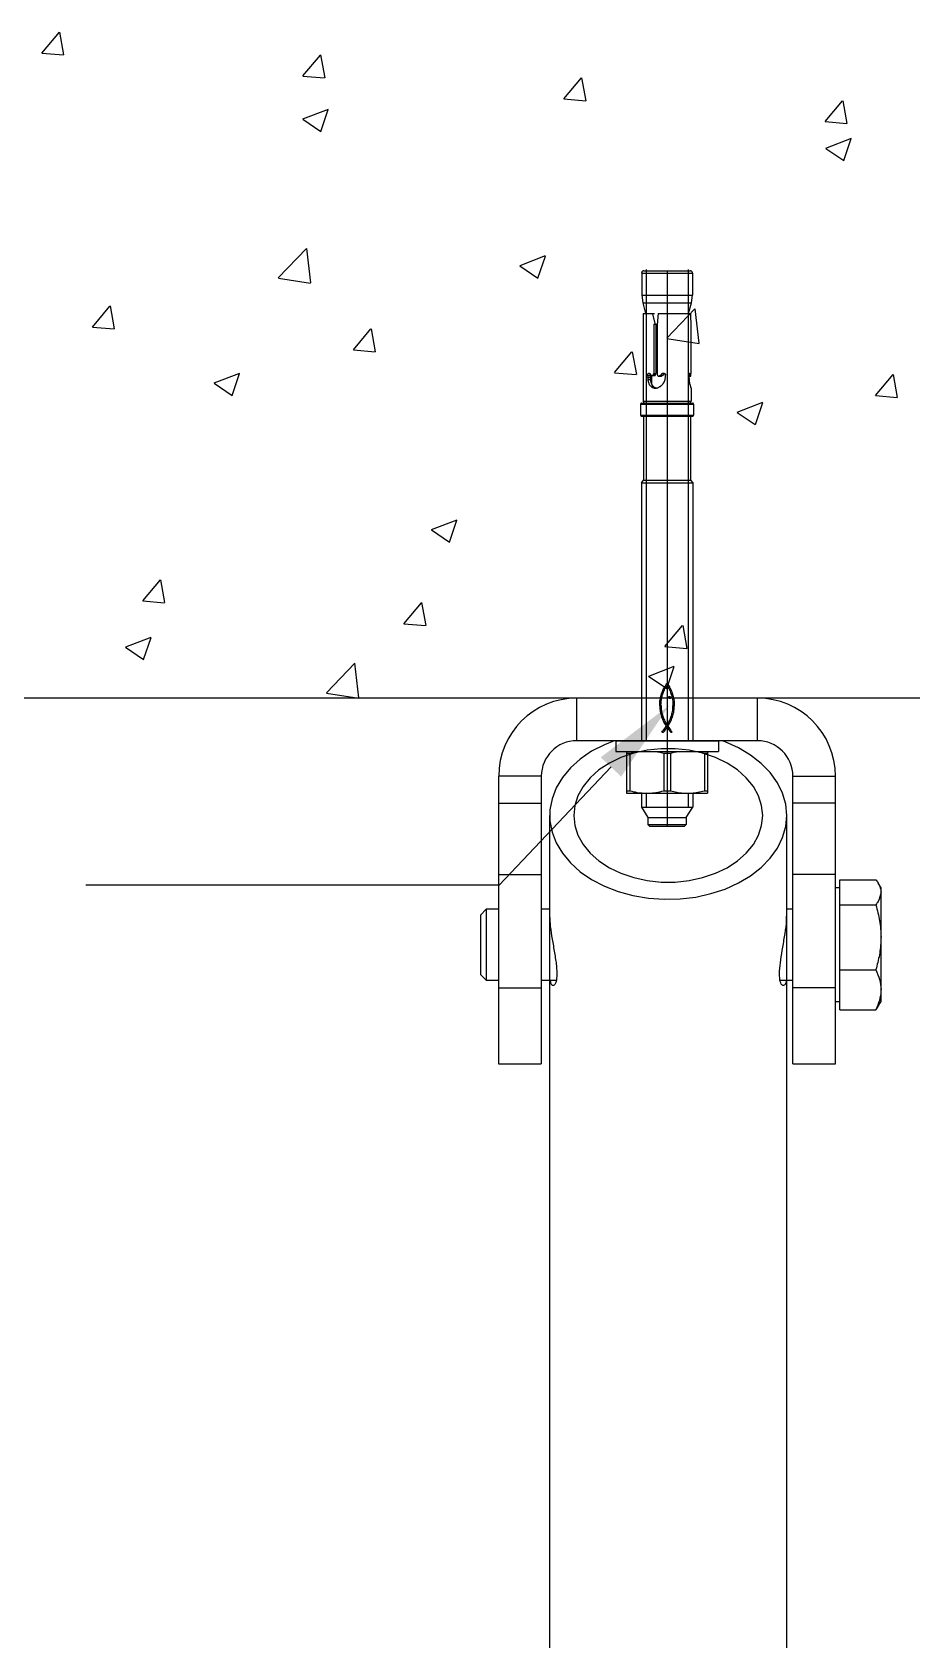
# Model space of a CAD drawing. Header units: millimetres. Extents: x 0 to 42050, y 0 to 29700.
# Drawn here: x 26327 to 26941, y 20460 to 21582 of the extents above; entities that cross this region are included whole.
import ezdxf

# ---------------------------------------------------------------- set-up
doc = ezdxf.new("R2010")
doc.units = ezdxf.units.MM
doc.header["$LTSCALE"] = 50
doc.linetypes.add('CENTER', pattern=[50.8, 31.75, -6.35, 6.35, -6.35])
for name, color, linetype in [('3', 3, 'Continuous'), ('KVC', 7, 'Continuous'), ('P', 3, 'Continuous')]:
    doc.layers.add(name, color=color, linetype=linetype)

msp = doc.modelspace()

# ---------------------------------------------------------------- linework, layer by layer
at = {"color": 7}
for p, q in [((26333.6, 21567), (26345.9, 21581.6)), ((26349.1, 21565.7), (26346.2, 21581.6)), ((26333.6, 21567), (26348.8, 21565.7)), ((26515.8, 21551.1), (26528.1, 21565.6)), ((26531.3, 21549.8), (26528.4, 21565.7)), ((26515.8, 21551), (26531, 21549.7)), ((26698, 21535.1), (26710.2, 21549.7)), ((26713.5, 21533.8), (26710.6, 21549.8)), ((26515.8, 21521.1), (26533.6, 21527.9)), ((26528.3, 21512.3), (26533.5, 21527.7)), ((26698, 21535.1), (26713.2, 21533.8)), ((26880.2, 21519.2), (26892.4, 21533.8)), ((26895.7, 21517.9), (26892.8, 21533.8)), ((26515.7, 21520.9), (26528.3, 21512.4)), ((26880.2, 21519.2), (26895.4, 21517.8)), ((26880.8, 21500.8), (26898.6, 21507.6)), ((26893.4, 21492), (26898.5, 21507.4)), ((26880.7, 21500.5), (26893.3, 21492)), ((26498.6, 21410.2), (26518.4, 21430.8)), ((26521.3, 21406.7), (26518.5, 21430.8)), ((26667.4, 21418.8), (26685.2, 21425.7)), ((26679.9, 21410.1), (26685.1, 21425.4)), ((26667.3, 21418.6), (26679.9, 21410.1)), ((26498.7, 21410), (26521.2, 21406.5)), ((26368.9, 21375.9), (26381.1, 21390.5)), ((26384.4, 21374.7), (26381.5, 21390.6)), ((26769.7, 21368.1), (26789.4, 21388.7)), ((26792.4, 21364.6), (26789.5, 21388.7)), ((26368.9, 21375.9), (26384.1, 21374.6)), ((26551.1, 21360), (26563.3, 21374.6)), ((26566.6, 21358.7), (26563.6, 21374.6)), ((26551.1, 21360), (26566.2, 21358.7)), ((26733.2, 21344.1), (26745.5, 21358.6)), ((26748.8, 21342.8), (26745.8, 21358.7)), ((26769.7, 21368), (26792.3, 21364.5)), ((26453.9, 21336.7), (26466.5, 21328.2)), ((26454, 21336.9), (26471.8, 21343.7)), ((26466.5, 21328.2), (26471.7, 21343.5)), ((26733.2, 21344), (26748.4, 21342.7)), ((26915.4, 21328.1), (26927.7, 21342.7)), ((26930.9, 21326.8), (26928, 21342.8)), ((26819, 21316.6), (26836.8, 21323.4)), ((26831.6, 21307.8), (26836.7, 21323.2)), ((26915.4, 21328.1), (26930.6, 21326.8)), ((26818.9, 21316.3), (26831.5, 21307.8)), ((26605.5, 21234.4), (26618.1, 21225.9)), ((26605.6, 21234.7), (26623.4, 21241.5)), ((26618.1, 21225.9), (26623.3, 21241.2)), ((26404.1, 21184.9), (26416.4, 21199.5)), ((26419.6, 21183.6), (26416.7, 21199.5)), ((26404.1, 21184.9), (26419.3, 21183.5)), ((26586.3, 21168.9), (26598.5, 21183.5)), ((26601.8, 21167.7), (26598.9, 21183.6)), ((26586.3, 21168.9), (26601.5, 21167.6)), ((26768.5, 21153), (26780.7, 21167.6)), ((26784, 21151.7), (26781.1, 21167.6)), ((26392.2, 21152.7), (26410, 21159.6)), ((26404.7, 21144), (26409.9, 21159.3)), ((26392.1, 21152.5), (26404.7, 21144)), ((26768.5, 21153), (26783.7, 21151.7)), ((26532.3, 21120.7), (26552, 21141.3)), ((26554.9, 21117.2), (26552.1, 21141.3)), ((26757.2, 21132.4), (26775, 21139.2)), ((26769.8, 21123.6), (26774.9, 21139)), ((26757.1, 21132.2), (26769.7, 21123.6)), ((26532.3, 21120.5), (26554.9, 21117))]:
    msp.add_line(p, q, dxfattribs=at)
at = {"color": 3, "linetype": 'CENTER'}
for p, q in [((26752.3, 21413.6), (26752.3, 21398.1)), ((26752.3, 21413.6), (26787.7, 21413.6)), ((26753.7, 21415.1), (26786.2, 21415.1)), ((26755.3, 21416.1), (26755.3, 21087.3)), ((26770, 21415.1), (26770, 21027.6)), ((26784.7, 21416.1), (26784.7, 21087.3)), ((26787.7, 21413.6), (26787.7, 21398.1)), ((26752.3, 21398.1), (26753, 21392.7)), ((26752.3, 21398.1), (26787.7, 21398.1)), ((26753, 21392.7), (26755, 21385.3)), ((26753, 21392.7), (26787, 21392.7)), ((26785, 21385.3), (26787, 21392.7)), ((26787, 21392.7), (26787.7, 21398.1)), ((26753.3, 21385.3), (26753.3, 21324.2)), ((26753.3, 21385.3), (26759.7, 21385.3)), ((26759.7, 21385.3), (26761.3, 21385.3)), ((26763.7, 21385.3), (26786.5, 21385.3)), ((26760.7, 21378), (26760.7, 21343.5)), ((26760.7, 21378), (26763.1, 21378)), ((26762.2, 21378), (26762.2, 21343.5)), ((26762.2, 21370.4), (26763.1, 21370.4)), ((26763.1, 21378), (26763.1, 21342.9)), ((26786.6, 21378), (26786.6, 21343.5)), ((26786.6, 21378), (26786.7, 21378)), ((26786.7, 21378), (26786.7, 21378)), ((26756.4, 21342.4), (26756.5, 21342.5)), ((26756.4, 21342.4), (26756.4, 21342.4)), ((26756.4, 21342.3), (26756.4, 21342.4)), ((26756.4, 21342.2), (26756.4, 21342.3)), ((26756.4, 21342.2), (26756.4, 21342.1)), ((26756.4, 21342.1), (26756.4, 21342)), ((26756.4, 21342), (26756.4, 21341.8)), ((26756.4, 21342), (26758.2, 21342)), ((26756.4, 21341.8), (26756.5, 21341.6)), ((26756.5, 21342.9), (26756.6, 21343)), ((26756.5, 21342.8), (26756.5, 21342.9)), ((26756.5, 21342.7), (26756.5, 21342.8)), ((26756.5, 21342.6), (26756.5, 21342.7)), ((26756.5, 21342.5), (26756.5, 21342.6)), ((26756.5, 21341.6), (26756.5, 21341.3)), ((26756.5, 21341.3), (26756.5, 21341.1)), ((26756.5, 21341.1), (26756.5, 21340.9)), ((26756.5, 21340.9), (26756.5, 21340.7)), ((26756.5, 21340.4), (26756.5, 21340.7)), ((26756.5, 21340.7), (26758.3, 21340.7)), ((26756.5, 21340.4), (26756.5, 21340.2)), ((26756.5, 21340.2), (26756.5, 21340)), ((26756.5, 21340), (26756.5, 21339.7)), ((26756.5, 21339.7), (26756.5, 21339.5)), ((26756.5, 21339.5), (26756.6, 21339.3)), ((26756.6, 21343.1), (26756.7, 21343.2)), ((26756.6, 21343), (26756.6, 21343.1)), ((26756.6, 21343), (26756.6, 21343)), ((26756.6, 21339.3), (26756.6, 21338.8)), ((26756.6, 21339.3), (26758.3, 21339.3)), ((26756.6, 21338.8), (26756.7, 21338.2)), ((26756.7, 21343.3), (26756.8, 21343.3)), ((26756.7, 21343.2), (26756.7, 21343.3)), ((26756.7, 21343.2), (26756.7, 21343.2)), ((26756.7, 21338.2), (26756.8, 21337.8)), ((26756.8, 21343.4), (26756.9, 21343.4)), ((26756.8, 21343.3), (26756.8, 21343.4)), ((26756.8, 21337.8), (26757, 21337.3)), ((26756.9, 21343.5), (26757, 21343.5)), ((26756.9, 21343.4), (26756.9, 21343.5)), ((26757, 21343.6), (26757.1, 21343.6)), ((26757, 21343.5), (26757, 21343.6)), ((26757, 21337.3), (26757.2, 21336.8)), ((26757.1, 21343.6), (26757.2, 21343.6)), ((26757.2, 21343.6), (26757.3, 21343.6)), ((26757.2, 21343.6), (26757.2, 21343.6)), ((26757.2, 21336.8), (26757.3, 21336.4)), ((26757.3, 21343.6), (26757.4, 21343.7)), ((26757.3, 21343.6), (26757.3, 21343.6)), ((26757.3, 21336.4), (26757.6, 21335.9)), ((26757.4, 21343.7), (26757.5, 21343.6)), ((26757.4, 21343.7), (26757.4, 21343.7)), ((26757.5, 21343.6), (26757.6, 21343.6)), ((26757.5, 21343.6), (26757.5, 21343.6)), ((26757.5, 21343.6), (26757.5, 21343.6)), ((26757.6, 21343.6), (26757.7, 21343.6)), ((26757.6, 21343.6), (26757.6, 21343.6)), ((26757.6, 21335.9), (26757.8, 21335.6)), ((26757.7, 21343.6), (26757.8, 21343.5)), ((26757.7, 21343.6), (26757.7, 21343.6)), ((26757.8, 21343.5), (26757.9, 21343.5)), ((26757.8, 21343.5), (26757.8, 21343.5)), ((26757.8, 21335.6), (26758, 21335.2)), ((26757.9, 21343.5), (26757.9, 21343.4)), ((26757.9, 21343.4), (26758.1, 21343.3)), ((26758, 21335.2), (26758.3, 21334.9)), ((26758.1, 21343.3), (26758.2, 21343.1)), ((26758.2, 21343.1), (26758.3, 21342.9)), ((26758.2, 21342.7), (26758.3, 21342.8)), ((26758.2, 21342.6), (26758.2, 21342.7)), ((26758.2, 21342.5), (26758.2, 21342.6)), ((26758.2, 21342.4), (26758.2, 21342.5)), ((26758.2, 21342.5), (26758.3, 21342.3)), ((26758.2, 21342.3), (26758.2, 21342.4)), ((26758.2, 21342.2), (26758.2, 21342.3)), ((26758.2, 21342.2), (26758.2, 21342.1)), ((26758.2, 21342.1), (26758.2, 21342)), ((26758.2, 21342), (26758.2, 21341.8)), ((26758.2, 21341.8), (26758.2, 21341.6)), ((26758.2, 21341.6), (26758.2, 21341.3)), ((26758.2, 21341.3), (26758.2, 21341.1)), ((26758.2, 21341.1), (26758.2, 21340.9)), ((26758.2, 21340.9), (26758.3, 21340.7)), ((26758.3, 21342.9), (26758.3, 21343)), ((26758.3, 21342.8), (26758.3, 21342.9)), ((26758.3, 21342.9), (26758.5, 21342.8)), ((26758.3, 21342.3), (26758.4, 21342.2)), ((26758.3, 21340.4), (26758.3, 21340.7)), ((26758.3, 21340.4), (26758.3, 21340.2)), ((26758.3, 21340.2), (26758.3, 21340)), ((26758.3, 21340), (26758.3, 21339.7)), ((26758.3, 21339.7), (26758.3, 21339.5)), ((26758.3, 21339.5), (26758.3, 21339.3)), ((26758.3, 21339.3), (26758.4, 21338.8)), ((26758.3, 21334.9), (26758.6, 21334.6)), ((26758.4, 21342.2), (26758.6, 21342.1)), ((26758.4, 21338.8), (26758.5, 21338.2)), ((26758.5, 21342.8), (26758.6, 21342.6)), ((26758.5, 21338.2), (26758.6, 21337.7)), ((26758.6, 21342.6), (26758.8, 21342.5)), ((26758.6, 21342.1), (26758.7, 21342)), ((26758.6, 21337.7), (26758.7, 21337.3)), ((26758.6, 21334.6), (26758.9, 21334.4)), ((26758.6, 21334.6), (26760.2, 21334.6)), ((26758.7, 21342), (26758.9, 21341.9)), ((26758.7, 21337.3), (26758.9, 21336.8)), ((26758.8, 21342.5), (26758.8, 21342.4)), ((26758.8, 21342.4), (26758.9, 21342.3)), ((26758.9, 21342.3), (26758.9, 21342.3)), ((26758.9, 21342.3), (26759, 21342.2)), ((26758.9, 21341.9), (26759, 21341.8)), ((26758.9, 21336.8), (26759, 21336.4)), ((26759, 21342.2), (26759, 21336.4)), ((26759, 21342.2), (26759.1, 21342.2)), ((26759, 21336.4), (26759.2, 21335.9)), ((26759.1, 21342.2), (26759.2, 21342.1)), ((26759.2, 21342.1), (26759.2, 21342.1)), ((26759.2, 21342.1), (26759.3, 21342.1)), ((26759.2, 21335.9), (26759.5, 21335.6)), ((26759.3, 21342.1), (26759.4, 21342.1)), ((26759.4, 21342.1), (26759.5, 21342.1)), ((26759.5, 21342.1), (26759.6, 21342.1)), ((26759.5, 21342.1), (26759.5, 21342.1)), ((26759.5, 21342.1), (26759.5, 21342.1)), ((26759.5, 21342.1), (26759.5, 21342.1)), ((26759.5, 21342.1), (26759.5, 21342.1)), ((26759.5, 21342.1), (26759.5, 21342.1)), ((26759.5, 21342.1), (26759.5, 21342.1)), ((26759.5, 21342.1), (26761.1, 21342.1)), ((26759.5, 21335.6), (26759.7, 21335.2)), ((26759.6, 21342.1), (26759.7, 21342.1)), ((26759.7, 21342.1), (26759.7, 21342.1)), ((26759.7, 21342.1), (26759.8, 21342.1)), ((26759.7, 21335.2), (26760, 21334.9)), ((26759.8, 21342.1), (26759.9, 21342.1)), ((26759.9, 21342.1), (26759.9, 21342.2)), ((26759.9, 21342.2), (26760, 21342.2)), ((26760, 21342.2), (26760.1, 21342.2)), ((26760, 21334.9), (26760.2, 21334.6)), ((26760.1, 21342.2), (26760.1, 21342.3)), ((26760.1, 21342.3), (26760.2, 21342.3)), ((26760.2, 21342.4), (26760.3, 21342.5)), ((26760.2, 21342.3), (26760.2, 21342.4)), ((26760.2, 21334.6), (26760.5, 21334.4)), ((26760.3, 21342.5), (26760.4, 21342.6)), ((26760.3, 21342.5), (26760.3, 21342.5)), ((26760.4, 21342.6), (26760.4, 21342.7)), ((26760.4, 21342.7), (26760.5, 21342.7)), ((26760.5, 21342.8), (26760.5, 21342.9)), ((26760.5, 21342.9), (26760.6, 21342.9)), ((26760.5, 21342.7), (26760.5, 21342.8)), ((26760.5, 21342.8), (26762.1, 21342.8)), ((26760.6, 21343.3), (26760.7, 21343.4)), ((26760.6, 21343.2), (26760.6, 21343.3)), ((26760.6, 21343.1), (26760.6, 21343.2)), ((26760.6, 21343), (26760.6, 21343.1)), ((26760.6, 21343.1), (26760.6, 21343.1)), ((26760.6, 21342.9), (26760.6, 21343)), ((26760.7, 21343.4), (26760.7, 21343.5)), ((26760.7, 21343.5), (26762.2, 21343.5)), ((26760.7, 21343.4), (26760.7, 21343.4)), ((26761.1, 21342.1), (26761.2, 21342.1)), ((26761.2, 21342.1), (26761.2, 21342.1)), ((26761.2, 21342.1), (26761.3, 21342.1)), ((26761.3, 21342.1), (26761.4, 21342.1)), ((26761.4, 21342.1), (26761.5, 21342.2)), ((26761.4, 21342.1), (26761.4, 21342.1)), ((26761.5, 21342.2), (26761.6, 21342.2)), ((26761.6, 21342.2), (26761.7, 21342.3)), ((26761.6, 21342.2), (26761.6, 21342.2)), ((26761.7, 21342.3), (26761.8, 21342.3)), ((26761.8, 21342.4), (26761.9, 21342.5)), ((26761.8, 21342.3), (26761.8, 21342.4)), ((26761.9, 21342.5), (26762, 21342.6)), ((26761.9, 21342.5), (26761.9, 21342.5)), ((26762, 21342.7), (26762.1, 21342.8)), ((26762, 21342.6), (26762, 21342.7)), ((26762, 21342.7), (26762, 21342.7)), ((26762.1, 21342.9), (26762.2, 21343)), ((26762.1, 21342.8), (26762.1, 21342.9)), ((26762.1, 21342.9), (26762.1, 21342.9)), ((26762.2, 21343.4), (26762.2, 21343.5)), ((26762.2, 21343.3), (26762.2, 21343.4)), ((26762.2, 21343.4), (26762.2, 21343.4)), ((26762.2, 21343.2), (26762.2, 21343.3)), ((26762.2, 21343.1), (26762.2, 21343.2)), ((26762.2, 21343), (26762.2, 21343.1)), ((26762.2, 21343.1), (26762.2, 21343.1)), ((26763.1, 21342.8), (26763.1, 21342.9)), ((26763.1, 21342.7), (26763.1, 21342.8)), ((26763.1, 21342.7), (26763.1, 21342.7)), ((26763.1, 21342.7), (26763.1, 21342.6)), ((26763.1, 21342.6), (26763.1, 21342.5)), ((26763.1, 21342.5), (26763.2, 21342.5)), ((26763.2, 21342.5), (26763.2, 21342.4)), ((26763.2, 21342.4), (26763.2, 21342.3)), ((26763.2, 21342.3), (26763.2, 21342.3)), ((26763.2, 21342.3), (26763.2, 21342.2)), ((26763.2, 21342.2), (26763.3, 21342.2)), ((26763.3, 21342.2), (26763.3, 21342.1)), ((26763.3, 21342.1), (26763.3, 21342.1)), ((26763.3, 21342.1), (26763.4, 21342)), ((26763.4, 21342), (26763.4, 21342)), ((26763.4, 21342), (26763.5, 21341.9)), ((26763.5, 21341.9), (26763.5, 21341.9)), ((26763.5, 21341.9), (26763.6, 21341.8)), ((26763.6, 21341.8), (26763.6, 21341.8)), ((26763.6, 21341.8), (26763.7, 21341.8)), ((26763.7, 21341.8), (26763.7, 21341.7)), ((26763.7, 21341.7), (26763.8, 21341.7)), ((26763.8, 21341.7), (26763.8, 21341.7)), ((26763.8, 21341.7), (26763.9, 21341.7)), ((26763.9, 21341.7), (26764, 21341.7)), ((26764, 21341.7), (26764, 21341.7)), ((26764, 21341.7), (26764.1, 21341.7)), ((26764.1, 21341.7), (26764.2, 21341.7)), ((26764.1, 21341.7), (26764.1, 21341.7)), ((26764.1, 21341.7), (26765.7, 21341.7)), ((26764.2, 21341.7), (26764.3, 21341.7)), ((26764.3, 21341.7), (26764.3, 21341.7)), ((26764.3, 21341.7), (26764.4, 21341.7)), ((26764.4, 21341.7), (26764.5, 21341.7)), ((26764.5, 21341.7), (26764.7, 21341.9)), ((26764.5, 21341.7), (26764.5, 21341.7)), ((26764.5, 21341.7), (26766.1, 21341.7)), ((26764.7, 21341.9), (26765, 21342)), ((26765, 21342), (26765.2, 21342.1)), ((26765, 21334.3), (26765.3, 21334.5)), ((26765.2, 21342.1), (26765.4, 21342.3)), ((26765.3, 21334.5), (26765.7, 21334.8)), ((26765.4, 21342.3), (26765.6, 21342.4)), ((26765.6, 21342.4), (26765.8, 21342.6)), ((26765.7, 21341.7), (26765.8, 21341.7)), ((26765.7, 21334.8), (26766, 21335)), ((26765.8, 21342.6), (26766, 21342.8)), ((26765.8, 21341.7), (26765.9, 21341.7)), ((26765.9, 21341.7), (26765.9, 21341.7)), ((26765.9, 21341.7), (26766, 21341.7)), ((26766, 21342.8), (26766.1, 21343)), ((26766, 21341.7), (26766.1, 21341.7)), ((26766, 21335), (26766.3, 21335.3)), ((26766.1, 21343), (26766.3, 21343.1)), ((26766.1, 21341.7), (26766.4, 21341.9)), ((26766.1, 21341.7), (26766.1, 21341.7)), ((26766.3, 21343.1), (26766.4, 21343.4)), ((26766.3, 21335.3), (26766.6, 21335.6)), ((26766.4, 21343.4), (26766.5, 21343.4)), ((26766.4, 21343.4), (26768.1, 21343.4)), ((26766.4, 21341.9), (26766.6, 21342)), ((26766.5, 21343.4), (26766.6, 21343.5)), ((26766.6, 21343.5), (26766.7, 21343.6)), ((26766.6, 21342), (26766.8, 21342.1)), ((26766.6, 21335.6), (26766.9, 21335.9)), ((26766.7, 21343.6), (26766.9, 21343.6)), ((26766.8, 21342.1), (26767, 21342.3)), ((26766.9, 21343.6), (26767, 21343.6)), ((26766.9, 21335.9), (26767.1, 21336.2)), ((26767, 21343.6), (26767.1, 21343.7)), ((26767, 21342.3), (26767.2, 21342.4)), ((26767.1, 21343.7), (26767.2, 21343.7)), ((26767.1, 21336.2), (26767.4, 21336.6)), ((26767.2, 21343.7), (26767.3, 21343.7)), ((26767.2, 21342.4), (26767.4, 21342.6)), ((26767.3, 21343.7), (26767.4, 21343.7)), ((26767.4, 21343.7), (26767.6, 21343.7)), ((26767.4, 21342.6), (26767.6, 21342.8)), ((26767.4, 21336.6), (26767.6, 21336.9)), ((26767.6, 21343.7), (26767.7, 21343.7)), ((26767.6, 21342.8), (26767.8, 21343)), ((26767.6, 21336.9), (26767.9, 21337.3)), ((26767.7, 21343.7), (26767.8, 21343.7)), ((26767.8, 21343.7), (26767.9, 21343.6)), ((26767.8, 21343), (26767.9, 21343.1)), ((26767.9, 21343.6), (26768, 21343.6)), ((26767.9, 21343.1), (26768.1, 21343.4)), ((26767.9, 21337.3), (26768, 21337.6)), ((26768, 21343.6), (26768.1, 21343.6)), ((26768, 21337.6), (26768.1, 21337.9)), ((26768.1, 21343.6), (26768.2, 21343.5)), ((26768.1, 21343.4), (26768.2, 21343.4)), ((26768.1, 21343.4), (26768.1, 21343.4)), ((26768.1, 21337.9), (26768.3, 21338.2)), ((26768.2, 21343.5), (26768.3, 21343.5)), ((26768.2, 21343.4), (26768.2, 21343.5)), ((26768.2, 21343.5), (26768.3, 21343.5)), ((26768.2, 21343.4), (26768.2, 21343.4)), ((26768.2, 21343.4), (26768.2, 21343.4)), ((26768.3, 21343.5), (26768.4, 21343.4)), ((26768.3, 21338.2), (26768.4, 21338.5)), ((26768.4, 21343.4), (26768.5, 21343.3)), ((26768.4, 21338.5), (26768.5, 21338.8)), ((26768.5, 21343.3), (26768.6, 21343.2)), ((26768.5, 21338.8), (26768.6, 21339.1)), ((26768.6, 21343.2), (26768.7, 21343.1)), ((26768.6, 21343.2), (26768.6, 21343.2)), ((26768.6, 21339.5), (26768.7, 21339.8)), ((26768.6, 21339.1), (26768.6, 21339.5)), ((26768.7, 21343.1), (26768.8, 21343)), ((26768.7, 21340.1), (26768.8, 21340.4)), ((26768.7, 21339.8), (26768.7, 21340.1)), ((26768.8, 21343), (26768.8, 21342.9)), ((26768.8, 21342.9), (26768.9, 21342.8)), ((26768.8, 21341.5), (26768.9, 21341.7)), ((26768.8, 21341.2), (26768.8, 21341.5)), ((26768.8, 21340.9), (26768.8, 21341.2)), ((26768.8, 21340.7), (26768.8, 21340.9)), ((26768.8, 21340.4), (26768.8, 21340.7)), ((26768.9, 21342.8), (26768.9, 21342.7)), ((26768.9, 21342.7), (26768.9, 21342.5)), ((26768.9, 21342.5), (26768.9, 21342.4)), ((26768.9, 21342.4), (26768.9, 21342.3)), ((26768.9, 21342.2), (26768.9, 21342.3)), ((26768.9, 21342.1), (26768.9, 21342.2)), ((26768.9, 21342), (26768.9, 21342.1)), ((26768.9, 21341.7), (26768.9, 21342)), ((26785.2, 21342.7), (26785.3, 21342.8)), ((26785.2, 21342.6), (26785.2, 21342.7)), ((26785.2, 21342.5), (26785.2, 21342.6)), ((26785.2, 21342.4), (26785.2, 21342.5)), ((26785.2, 21342.5), (26786.3, 21342.5)), ((26785.2, 21342.4), (26785.2, 21342.4)), ((26785.2, 21342.3), (26785.2, 21342.4)), ((26785.2, 21342.2), (26785.2, 21342.3)), ((26785.2, 21342.2), (26785.2, 21342.1)), ((26785.2, 21342.1), (26785.2, 21342)), ((26785.2, 21342.1), (26786.5, 21342.1)), ((26785.2, 21342.1), (26786.5, 21342.1)), ((26785.2, 21342), (26785.2, 21341.8)), ((26785.2, 21341.8), (26785.2, 21341.6)), ((26785.2, 21341.7), (26786.5, 21341.7)), ((26785.2, 21341.6), (26785.2, 21341.3)), ((26785.2, 21341.3), (26785.2, 21341.1)), ((26785.2, 21341.1), (26785.2, 21340.9)), ((26785.2, 21340.9), (26785.2, 21340.7)), ((26785.2, 21340.4), (26785.2, 21340.7)), ((26785.2, 21340.4), (26785.2, 21340.2)), ((26785.2, 21340.2), (26785.3, 21340)), ((26785.3, 21343.1), (26785.4, 21343.2)), ((26785.3, 21343), (26785.3, 21343.1)), ((26785.3, 21343), (26785.3, 21343)), ((26785.3, 21342.9), (26785.3, 21343)), ((26785.3, 21342.8), (26785.3, 21342.9)), ((26785.3, 21340), (26785.3, 21339.7)), ((26785.3, 21339.7), (26785.3, 21339.5)), ((26785.3, 21339.5), (26785.3, 21339.3)), ((26785.3, 21339.3), (26785.3, 21338.8)), ((26785.3, 21338.8), (26785.4, 21338.2)), ((26785.4, 21343.3), (26785.5, 21343.4)), ((26785.4, 21343.3), (26785.4, 21343.3)), ((26785.4, 21343.2), (26785.4, 21343.3)), ((26785.4, 21343.2), (26785.4, 21343.2)), ((26785.4, 21338.2), (26785.5, 21337.8)), ((26785.5, 21343.5), (26785.6, 21343.5)), ((26785.5, 21343.4), (26785.5, 21343.5)), ((26785.5, 21343.4), (26785.5, 21343.4)), ((26785.5, 21343.4), (26786, 21343.4)), ((26785.5, 21337.8), (26785.6, 21337.3)), ((26785.6, 21343.6), (26785.7, 21343.6)), ((26785.6, 21343.6), (26785.6, 21343.6)), ((26785.6, 21343.6), (26785.6, 21343.6)), ((26785.6, 21343.5), (26785.6, 21343.6)), ((26785.6, 21337.3), (26785.6, 21336.8)), ((26785.6, 21336.8), (26785.7, 21336.4)), ((26785.7, 21343.6), (26785.8, 21343.7)), ((26785.7, 21343.6), (26785.7, 21343.6)), ((26785.7, 21343.6), (26785.7, 21343.6)), ((26785.7, 21343.6), (26785.9, 21343.6)), ((26785.7, 21336.4), (26785.9, 21335.9)), ((26785.8, 21343.7), (26785.8, 21343.6)), ((26785.8, 21343.7), (26785.8, 21343.7)), ((26785.8, 21343.6), (26785.9, 21343.6)), ((26785.8, 21343.6), (26785.8, 21343.6)), ((26785.8, 21343.6), (26785.8, 21343.6)), ((26785.9, 21343.6), (26785.9, 21343.5)), ((26785.9, 21343.6), (26785.9, 21343.6)), ((26785.9, 21343.6), (26785.9, 21343.6)), ((26785.9, 21343.6), (26785.9, 21343.6)), ((26785.9, 21343.5), (26786, 21343.5)), ((26785.9, 21335.9), (26786, 21335.6)), ((26786, 21343.5), (26786, 21343.4)), ((26786, 21343.5), (26786, 21343.5)), ((26786, 21343.4), (26786.1, 21343.3)), ((26786, 21335.6), (26786.1, 21335.2)), ((26786.1, 21343.3), (26786.1, 21343.1)), ((26786.1, 21343.1), (26786.2, 21342.9)), ((26786.1, 21335.2), (26786.2, 21334.9)), ((26786.2, 21342.9), (26786.2, 21342.8)), ((26786.2, 21342.8), (26786.3, 21342.6)), ((26786.2, 21334.9), (26786.3, 21334.6)), ((26786.3, 21342.6), (26786.3, 21342.5)), ((26786.3, 21342.5), (26786.3, 21342.4)), ((26786.3, 21342.4), (26786.3, 21342.3)), ((26786.3, 21342.3), (26786.3, 21342.3)), ((26786.3, 21342.3), (26786.4, 21342.2)), ((26786.3, 21334.6), (26786.3, 21334.4)), ((26786.4, 21342.2), (26786.4, 21342.2)), ((26786.4, 21342.2), (26786.4, 21342.1)), ((26786.4, 21342.1), (26786.4, 21342.1)), ((26786.4, 21342.1), (26786.4, 21342.1)), ((26786.4, 21342.1), (26786.5, 21342.1)), ((26786.5, 21342.1), (26786.5, 21342.2)), ((26786.5, 21342.2), (26786.6, 21342.2)), ((26786.5, 21342.1), (26786.5, 21342.1)), ((26786.5, 21342.1), (26786.5, 21342.1)), ((26786.5, 21342.1), (26786.5, 21342.1)), ((26786.5, 21342.1), (26786.5, 21342.1)), ((26786.5, 21342.1), (26786.5, 21342.1)), ((26786.5, 21342.1), (26786.5, 21342.1)), ((26786.5, 21342.1), (26786.5, 21342.1)), ((26786.5, 21342.1), (26786.5, 21342.1)), ((26786.5, 21342.1), (26786.5, 21342.1)), ((26786.5, 21342.1), (26786.5, 21342.1)), ((26786.5, 21342.1), (26786.5, 21342.1)), ((26786.5, 21342.1), (26786.5, 21342.1)), ((26786.5, 21341.8), (26786.5, 21341.9)), ((26786.5, 21341.9), (26786.6, 21341.9)), ((26786.5, 21341.7), (26786.5, 21341.8)), ((26786.5, 21341.8), (26786.5, 21341.8)), ((26786.5, 21341.8), (26786.5, 21341.8)), ((26786.5, 21341.7), (26786.5, 21341.7)), ((26786.5, 21341.7), (26786.5, 21341.7)), ((26786.5, 21341.7), (26786.5, 21341.7)), ((26786.5, 21341.7), (26786.5, 21341.7)), ((26786.5, 21341.7), (26786.5, 21341.7)), ((26786.5, 21341.7), (26786.5, 21341.7)), ((26786.6, 21343.4), (26786.6, 21343.5)), ((26786.6, 21343.3), (26786.6, 21343.4)), ((26786.6, 21343.4), (26786.6, 21343.4)), ((26786.6, 21343.2), (26786.6, 21343.3)), ((26786.6, 21343.1), (26786.6, 21343.2)), ((26786.6, 21343), (26786.6, 21343.1)), ((26786.6, 21343.1), (26786.6, 21343.1)), ((26786.6, 21342.9), (26786.6, 21343)), ((26786.6, 21342.8), (26786.6, 21342.9)), ((26786.6, 21342.9), (26786.6, 21342.9)), ((26786.6, 21342.7), (26786.6, 21342.8)), ((26786.6, 21342.6), (26786.6, 21342.7)), ((26786.6, 21342.7), (26786.6, 21342.7)), ((26786.6, 21342.5), (26786.6, 21342.6)), ((26786.6, 21342.4), (26786.6, 21342.5)), ((26786.6, 21342.5), (26786.6, 21342.5)), ((26786.6, 21342.3), (26786.6, 21342.4)), ((26786.6, 21342.4), (26786.6, 21342.4)), ((26786.6, 21342.2), (26786.6, 21342.3)), ((26786.6, 21342.3), (26786.6, 21342.3)), ((26786.6, 21342.2), (26786.6, 21342.3)), ((26786.6, 21342.3), (26786.6, 21342.3)), ((26786.6, 21342.2), (26786.6, 21342.2)), ((26786.6, 21342.1), (26786.6, 21342.2)), ((26786.6, 21342.2), (26786.6, 21342.2)), ((26786.6, 21342), (26786.6, 21342.1)), ((26786.6, 21341.9), (26786.6, 21342)), ((26786.6, 21342), (26786.6, 21342)), ((26786.6, 21341.9), (26786.6, 21341.9)), ((26753.3, 21324.2), (26786.7, 21324.2)), ((26758.9, 21334.4), (26759.1, 21334.2)), ((26759.1, 21334.2), (26759.3, 21334)), ((26759.3, 21334), (26759.6, 21333.8)), ((26759.6, 21333.8), (26759.9, 21333.7)), ((26759.9, 21333.7), (26760.1, 21333.6)), ((26760.1, 21333.6), (26760.4, 21333.5)), ((26760.1, 21333.6), (26761.7, 21333.6)), ((26760.4, 21333.5), (26760.7, 21333.4)), ((26760.5, 21334.4), (26760.7, 21334.2)), ((26760.7, 21334.2), (26760.9, 21334)), ((26760.7, 21333.4), (26761, 21333.3)), ((26760.9, 21334), (26761.2, 21333.8)), ((26761, 21333.3), (26761.3, 21333.3)), ((26761.2, 21333.8), (26761.4, 21333.7)), ((26761.3, 21333.3), (26761.6, 21333.2)), ((26761.4, 21333.7), (26761.7, 21333.6)), ((26761.6, 21333.2), (26761.8, 21333.2)), ((26761.7, 21333.6), (26761.9, 21333.5)), ((26761.8, 21333.2), (26762.1, 21333.2)), ((26761.9, 21333.5), (26762, 21333.5)), ((26762, 21333.5), (26762.2, 21333.4)), ((26762.1, 21333.2), (26762.3, 21333.3)), ((26762.2, 21333.4), (26762.3, 21333.4)), ((26762.3, 21333.4), (26762.5, 21333.3)), ((26762.3, 21333.3), (26762.5, 21333.3)), ((26762.5, 21333.3), (26762.7, 21333.3)), ((26762.5, 21333.3), (26762.6, 21333.3)), ((26762.7, 21333.3), (26762.9, 21333.4)), ((26762.9, 21333.4), (26763.1, 21333.4)), ((26763.1, 21333.4), (26763.5, 21333.5)), ((26763.5, 21333.5), (26763.9, 21333.7)), ((26763.9, 21333.7), (26764.3, 21333.9)), ((26764.3, 21333.9), (26764.6, 21334.1)), ((26764.6, 21334.1), (26765, 21334.3)), ((26786.3, 21334.4), (26786.4, 21334.2)), ((26786.4, 21334.2), (26786.4, 21334)), ((26786.4, 21334), (26786.5, 21333.8)), ((26786.5, 21333.8), (26786.5, 21333.7)), ((26786.5, 21333.7), (26786.6, 21333.6)), ((26786.6, 21333.6), (26786.6, 21333.5)), ((26786.6, 21333.5), (26786.6, 21333.4)), ((26786.6, 21333.4), (26786.7, 21333.3)), ((26786.7, 21333.3), (26786.7, 21333.2)), ((26786.7, 21333.3), (26786.7, 21333.3)), ((26786.7, 21333.3), (26786.7, 21333.3)), ((26786.7, 21333.2), (26786.7, 21324.2)), ((26751.5, 21322.1), (26751.5, 21314.4)), ((26751.5, 21322.1), (26788.5, 21322.1)), ((26751.5, 21314.4), (26788.5, 21314.4)), ((26752.1, 21322.7), (26787.9, 21322.7)), ((26752.1, 21313.8), (26787.9, 21313.8)), ((26753.6, 21313.8), (26753.6, 21269.1)), ((26786.4, 21313.8), (26786.4, 21269.1)), ((26788.5, 21322.1), (26788.5, 21314.4)), ((26752.1, 21267.1), (26753.6, 21269.1)), ((26752.1, 21267.1), (26752.1, 21087.3)), ((26752.1, 21267.1), (26787.9, 21267.1)), ((26753.6, 21269.1), (26786.4, 21269.1)), ((26786.4, 21269.1), (26787.9, 21267.1)), ((26787.9, 21267.1), (26787.9, 21087.3)), ((26766.4, 21120.7), (26766.7, 21121.4)), ((26766.7, 21121.4), (26767, 21122.2)), ((26767, 21122.2), (26767.3, 21122.9)), ((26767.3, 21122.9), (26767.7, 21123.7)), ((26767.4, 21120.9), (26767.7, 21121.8)), ((26767.7, 21123.7), (26768.1, 21124.4)), ((26767.7, 21121.8), (26768.1, 21122.6)), ((26768.1, 21124.4), (26768.5, 21125.1)), ((26768.1, 21122.6), (26768.5, 21123.4)), ((26768.5, 21125.1), (26769, 21125.8)), ((26768.5, 21123.4), (26769, 21124.1)), ((26769, 21125.8), (26769.4, 21126.5)), ((26769, 21124.1), (26769.4, 21124.9)), ((26769.4, 21126.5), (26769.9, 21127.2)), ((26769.4, 21124.9), (26769.9, 21125.7)), ((26769.9, 21127.2), (26770.5, 21126.4)), ((26769.9, 21125.7), (26770.2, 21125.3)), ((26770.2, 21125.3), (26770.4, 21124.9)), ((26770.4, 21124.9), (26770.7, 21124.5)), ((26770.5, 21126.4), (26771.1, 21125.6)), ((26770.7, 21124.5), (26771.1, 21123.8)), ((26771.1, 21125.6), (26771.6, 21124.8)), ((26771.1, 21123.8), (26771.4, 21123.2)), ((26771.4, 21123.2), (26771.8, 21122.5)), ((26771.6, 21124.8), (26772, 21123.9)), ((26771.8, 21122.5), (26772.1, 21121.8)), ((26772, 21123.9), (26772.5, 21123.1)), ((26772.1, 21121.8), (26772.4, 21121)), ((26772.5, 21123.1), (26772.8, 21122.2)), ((26772.8, 21122.2), (26773.2, 21121.3)), ((26773.2, 21121.3), (26773.5, 21120.4)), ((26764.9, 21113.4), (26765, 21114.2)), ((26764.9, 21112.5), (26764.9, 21113.4)), ((26764.9, 21111.7), (26764.9, 21112.5)), ((26764.9, 21111.7), (26764.9, 21110.9)), ((26764.9, 21110.9), (26764.9, 21110)), ((26764.9, 21110), (26765, 21109.2)), ((26765, 21115), (26765.2, 21115.9)), ((26765, 21114.2), (26765, 21115)), ((26765.2, 21115.9), (26765.3, 21116.7)), ((26765.3, 21116.7), (26765.5, 21117.5)), ((26765.5, 21117.5), (26765.7, 21118.3)), ((26765.7, 21118.3), (26765.9, 21119.1)), ((26765.7, 21112.1), (26765.8, 21112.9)), ((26765.7, 21112.1), (26765.8, 21111.3)), ((26765.8, 21113.7), (26765.9, 21114.5)), ((26765.8, 21112.9), (26765.8, 21113.7)), ((26765.8, 21111.3), (26765.8, 21110.6)), ((26765.8, 21110.6), (26765.9, 21109.8)), ((26765.9, 21119.1), (26766.1, 21119.9)), ((26765.9, 21115.3), (26766.1, 21116.1)), ((26765.9, 21114.5), (26765.9, 21115.3)), ((26766.1, 21119.9), (26766.4, 21120.7)), ((26766.1, 21116.1), (26766.2, 21116.9)), ((26766.2, 21116.9), (26766.4, 21117.6)), ((26766.4, 21117.6), (26766.6, 21118.4)), ((26766.6, 21118.4), (26766.8, 21119.3)), ((26766.8, 21119.3), (26767.1, 21120.1)), ((26767.1, 21120.1), (26767.4, 21120.9)), ((26771.2, 21117.9), (26771.3, 21118.1)), ((26771.2, 21117.7), (26771.2, 21117.9)), ((26771.2, 21117.7), (26771.2, 21117.4)), ((26771.2, 21117.4), (26771.3, 21117.2)), ((26771.3, 21118.1), (26771.5, 21118.2)), ((26771.3, 21117.2), (26771.5, 21117)), ((26771.5, 21118.2), (26771.7, 21118.2)), ((26771.5, 21117), (26771.7, 21116.9)), ((26771.7, 21118.2), (26772, 21118.2)), ((26771.7, 21116.9), (26772, 21116.9)), ((26772, 21118.2), (26772.2, 21118)), ((26772, 21116.9), (26772.2, 21117)), ((26772.2, 21118), (26772.3, 21117.8)), ((26772.2, 21117), (26772.3, 21117)), ((26772.3, 21117.8), (26772.4, 21117.6)), ((26772.3, 21117), (26772.4, 21117.1)), ((26772.4, 21121), (26772.7, 21120.3)), ((26772.4, 21117.2), (26772.4, 21117.6)), ((26772.4, 21117.1), (26772.4, 21117.2)), ((26772.7, 21120.3), (26772.9, 21119.6)), ((26772.9, 21119.6), (26773.2, 21118.8)), ((26773.2, 21118.8), (26773.4, 21118)), ((26773.4, 21118), (26773.6, 21117.2)), ((26773.5, 21120.4), (26773.8, 21119.7)), ((26773.6, 21117.2), (26773.7, 21116.5)), ((26773.7, 21116.5), (26773.8, 21115.7)), ((26773.8, 21119.7), (26774, 21118.9)), ((26773.8, 21115.7), (26774, 21114.9)), ((26774, 21118.9), (26774.3, 21118.1)), ((26774, 21114.9), (26774, 21114.1)), ((26774, 21114.1), (26774.1, 21113.3)), ((26774.1, 21113.3), (26774.1, 21112.4)), ((26774.1, 21112.4), (26774.1, 21111.6)), ((26774.1, 21110.8), (26774.1, 21111.6)), ((26774.1, 21110), (26774.1, 21110.8)), ((26774.3, 21118.1), (26774.4, 21117.3)), ((26774.4, 21117.3), (26774.6, 21116.5)), ((26774.6, 21116.5), (26774.7, 21115.7)), ((26774.7, 21115.7), (26774.9, 21114.8)), ((26774.9, 21114.8), (26774.9, 21114)), ((26774.9, 21114), (26775, 21113.1)), ((26775, 21113.1), (26775, 21112.3)), ((26775, 21112.3), (26775, 21111.4)), ((26775, 21110.6), (26775, 21111.4)), ((26775, 21109.7), (26775, 21110.6)), ((26765, 21109.2), (26765.1, 21108.4)), ((26765.1, 21108.4), (26765.2, 21107.6)), ((26765.2, 21107.6), (26765.4, 21106.8)), ((26765.4, 21106.8), (26765.6, 21106)), ((26765.6, 21106), (26765.8, 21105.3)), ((26765.8, 21105.3), (26766, 21104.5)), ((26765.9, 21109.8), (26765.9, 21109)), ((26765.9, 21109), (26766.1, 21108.2)), ((26766, 21104.5), (26766.2, 21103.8)), ((26766.1, 21108.2), (26766.2, 21107.4)), ((26766.2, 21107.4), (26766.3, 21106.7)), ((26766.2, 21103.8), (26766.5, 21103)), ((26766.3, 21106.7), (26766.5, 21105.9)), ((26766.5, 21105.9), (26766.7, 21105.1)), ((26766.5, 21103), (26766.8, 21102.3)), ((26766.7, 21105.1), (26767, 21104.4)), ((26766.8, 21102.3), (26767.1, 21101.5)), ((26767, 21104.4), (26767.2, 21103.7)), ((26767.1, 21101.5), (26767.4, 21100.8)), ((26767.2, 21103.7), (26767.5, 21102.9)), ((26767.4, 21100.8), (26767.8, 21100.1)), ((26767.5, 21102.9), (26767.8, 21102.2)), ((26767.8, 21102.2), (26768.1, 21101.5)), ((26767.8, 21100.1), (26768.2, 21099.4)), ((26768.1, 21101.5), (26768.4, 21100.8)), ((26768.2, 21099.4), (26768.6, 21098.7)), ((26768.4, 21100.8), (26768.8, 21100.1)), ((26768.8, 21100.1), (26769.2, 21099.5)), ((26769.2, 21099.5), (26769.6, 21098.8)), ((26769.6, 21098.8), (26770, 21098.2)), ((26770, 21098.2), (26770.5, 21099)), ((26770.5, 21099), (26770.9, 21099.7)), ((26770.9, 21099.7), (26771.3, 21100.4)), ((26771, 21098.1), (26771.5, 21098.9)), ((26771.3, 21100.4), (26771.7, 21101.2)), ((26771.5, 21098.9), (26772, 21099.7)), ((26771.7, 21101.2), (26772.1, 21102)), ((26772, 21099.7), (26772.4, 21100.5)), ((26772.1, 21102), (26772.4, 21102.8)), ((26772.4, 21102.8), (26772.7, 21103.6)), ((26772.4, 21100.5), (26772.8, 21101.3)), ((26772.7, 21103.6), (26773, 21104.4)), ((26772.8, 21101.3), (26773.1, 21102.1)), ((26773, 21104.4), (26773.2, 21105.2)), ((26773.1, 21102.1), (26773.4, 21103)), ((26773.2, 21105.2), (26773.4, 21106)), ((26773.4, 21106), (26773.6, 21106.8)), ((26773.4, 21103), (26773.7, 21103.8)), ((26773.6, 21106.8), (26773.8, 21107.6)), ((26773.7, 21103.8), (26774, 21104.7)), ((26773.8, 21107.6), (26773.9, 21108.4)), ((26773.9, 21108.4), (26774, 21109.2)), ((26774, 21109.2), (26774.1, 21110)), ((26774, 21104.7), (26774.2, 21105.5)), ((26774.2, 21105.5), (26774.4, 21106.4)), ((26774.4, 21106.4), (26774.6, 21107.2)), ((26774.6, 21107.2), (26774.8, 21108)), ((26774.8, 21108), (26774.9, 21108.9)), ((26774.9, 21108.9), (26775, 21109.7)), ((26766.4, 21093.2), (26766.9, 21093.9)), ((26766.4, 21093.2), (26767.5, 21093.2)), ((26766.9, 21093.9), (26767.6, 21094.7)), ((26767.5, 21093.2), (26768.2, 21094)), ((26767.6, 21094.7), (26768.2, 21095.6)), ((26768.2, 21095.6), (26768.9, 21096.5)), ((26768.2, 21094), (26768.8, 21094.8)), ((26768.6, 21098.7), (26769, 21098.1)), ((26768.8, 21094.8), (26769.4, 21095.7)), ((26768.9, 21096.5), (26769.4, 21097.3)), ((26769, 21098.1), (26769.4, 21097.4)), ((26769.4, 21097.4), (26769.4, 21097.3)), ((26769.4, 21095.7), (26770, 21096.6)), ((26770, 21098.2), (26770, 21098.2)), ((26770, 21096.6), (26770.6, 21095.7)), ((26770.5, 21097.4), (26771, 21098.1)), ((26770.5, 21097.4), (26771.1, 21096.5)), ((26770.6, 21095.7), (26771.2, 21094.9)), ((26771.1, 21096.5), (26771.7, 21095.7)), ((26771.2, 21094.9), (26771.8, 21094)), ((26771.7, 21095.7), (26772.3, 21094.8)), ((26771.8, 21094), (26772.5, 21093.2)), ((26772.3, 21094.8), (26772.9, 21094)), ((26772.5, 21093.2), (26773.5, 21093.2)), ((26772.9, 21094), (26773.6, 21093.2)), ((26773.5, 21093.2), (26773.6, 21093.2)), ((26734.2, 21087.3), (26734.2, 21079.8)), ((26734.2, 21087.3), (26805.8, 21087.3)), ((26734.2, 21079.8), (26805.8, 21079.8)), ((26741.7, 21079.8), (26741.7, 21050.6)), ((26741.7, 21078.6), (26744, 21078.6)), ((26744, 21078.6), (26744.9, 21078.8)), ((26744, 21078.6), (26744, 21052.4)), ((26744.9, 21078.8), (26745.8, 21079.1)), ((26745.8, 21079.1), (26746.6, 21079.3)), ((26746.6, 21079.3), (26747.5, 21079.5)), ((26747.5, 21079.5), (26748.3, 21079.6)), ((26748.3, 21079.6), (26749.1, 21079.8)), ((26762.5, 21079.8), (26763.3, 21079.6)), ((26763.3, 21079.6), (26764.2, 21079.5)), ((26764.2, 21079.5), (26765, 21079.3)), ((26765, 21079.3), (26765.9, 21079.1)), ((26765.9, 21079.1), (26766.8, 21078.8)), ((26766.8, 21078.8), (26767.7, 21078.6)), ((26767.7, 21078.6), (26767.7, 21052.4)), ((26767.7, 21078.6), (26772.3, 21078.6)), ((26772.3, 21078.6), (26773.2, 21078.8)), ((26772.3, 21078.6), (26772.3, 21052.4)), ((26773.2, 21078.8), (26774.1, 21079.1)), ((26774.1, 21079.1), (26774.9, 21079.3)), ((26774.9, 21079.3), (26775.8, 21079.5)), ((26775.8, 21079.5), (26776.6, 21079.6)), ((26776.6, 21079.6), (26777.5, 21079.8)), ((26790.8, 21079.8), (26791.7, 21079.6)), ((26791.7, 21079.6), (26792.5, 21079.5)), ((26792.5, 21079.5), (26793.4, 21079.3)), ((26793.4, 21079.3), (26794.2, 21079.1)), ((26794.2, 21079.1), (26795.1, 21078.8)), ((26795.1, 21078.8), (26796, 21078.6)), ((26796, 21078.6), (26796, 21052.4)), ((26796, 21078.6), (26798.3, 21078.6)), ((26798.3, 21079.8), (26798.3, 21050.6)), ((26805.8, 21087.3), (26805.8, 21079.8)), ((26741.7, 21052.4), (26744, 21052.4)), ((26741.7, 21050.6), (26798.3, 21050.6)), ((26744, 21052.4), (26745.3, 21052)), ((26745.3, 21052), (26746.5, 21051.7)), ((26746.5, 21051.7), (26747.7, 21051.5)), ((26747.7, 21051.5), (26748.9, 21051.2)), ((26748.9, 21051.2), (26750.1, 21051)), ((26750.1, 21051), (26751.2, 21050.9)), ((26751.2, 21050.9), (26752.4, 21050.8)), ((26752.1, 21050.6), (26752.1, 21040.8)), ((26752.4, 21050.8), (26753.5, 21050.7)), ((26753.5, 21050.7), (26754.7, 21050.6)), ((26754.7, 21050.6), (26755.8, 21050.6)), ((26755.3, 21050.6), (26755.3, 21040.8)), ((26755.8, 21050.6), (26757.1, 21050.6)), ((26757.1, 21050.6), (26758.4, 21050.7)), ((26758.4, 21050.7), (26759.7, 21050.8)), ((26759.7, 21050.8), (26760.9, 21050.9)), ((26760.9, 21050.9), (26762.2, 21051.1)), ((26762.2, 21051.1), (26763.6, 21051.4)), ((26763.6, 21051.4), (26764.9, 21051.7)), ((26764.9, 21051.7), (26766.3, 21052)), ((26766.3, 21052), (26767.7, 21052.4)), ((26767.7, 21052.4), (26772.3, 21052.4)), ((26772.3, 21052.4), (26773.5, 21052.1)), ((26773.5, 21052.1), (26774.6, 21051.8)), ((26774.6, 21051.8), (26775.7, 21051.5)), ((26775.7, 21051.5), (26776.8, 21051.3)), ((26776.8, 21051.3), (26777.8, 21051.1)), ((26777.8, 21051.1), (26778.9, 21051)), ((26778.9, 21051), (26780, 21050.8)), ((26780, 21050.8), (26781, 21050.7)), ((26781, 21050.7), (26782.1, 21050.7)), ((26782.1, 21050.7), (26783.1, 21050.6)), ((26783.1, 21050.6), (26784.1, 21050.6)), ((26784.1, 21050.6), (26785.2, 21050.6)), ((26784.7, 21050.6), (26784.7, 21040.8)), ((26785.2, 21050.6), (26786.2, 21050.7)), ((26786.2, 21050.7), (26787.3, 21050.7)), ((26787.3, 21050.7), (26788.3, 21050.8)), ((26787.9, 21050.6), (26787.9, 21040.8)), ((26788.3, 21050.8), (26789.4, 21051)), ((26789.4, 21051), (26790.4, 21051.1)), ((26790.4, 21051.1), (26791.5, 21051.3)), ((26791.5, 21051.3), (26792.6, 21051.5)), ((26792.6, 21051.5), (26793.7, 21051.8)), ((26793.7, 21051.8), (26794.8, 21052.1)), ((26794.8, 21052.1), (26796, 21052.4)), ((26796, 21052.4), (26798.3, 21052.4)), ((26752.1, 21040.8), (26756.6, 21033.6)), ((26752.1, 21040.8), (26787.9, 21040.8)), ((26756.6, 21033.6), (26756.6, 21028.8)), ((26756.6, 21033.6), (26783.4, 21033.6)), ((26783.4, 21033.6), (26787.9, 21040.8)), ((26783.4, 21033.6), (26783.4, 21028.8)), ((26756.6, 21028.8), (26757.8, 21027.6)), ((26756.6, 21028.8), (26783.4, 21028.8)), ((26757.8, 21027.6), (26782.2, 21027.6)), ((26782.2, 21027.6), (26783.4, 21028.8))]:
    msp.add_line(p, q, dxfattribs=at)
for centre, radius, start, end in [((26753.7, 21413.6), 1.49, 90, 180), ((26786.2, 21413.6), 1.49, 360, 90), ((26754.8, 21324.2), 1.49, 180, 270), ((26785.2, 21324.2), 1.49, 270, 0), ((26752.1, 21322.1), 0.596, 90, 179.9991), ((26752.1, 21314.4), 0.596, 180.0009, 270), ((26787.9, 21322.1), 0.596, 0.0009, 90), ((26787.9, 21314.4), 0.596, 270, 359.9991)]:
    msp.add_arc(centre, radius, start, end, dxfattribs=at)
for centre, major_axis, ratio, start_param, end_param in [((26770, 21378), (14.8, -52.8), 0.146629, 4.532876, 4.671831), ((26770, 21359), (14.5, 190.8), 0.043494, 1.435601, 1.474263), ((26770, 21378), (0, -52.9), 0.315697, 1.570796, 1.709294)]:
    msp.add_ellipse(centre, major_axis=major_axis, ratio=ratio, start_param=start_param, end_param=end_param, dxfattribs=at)
at = {"layer": '3', "color": 1}
for p, q in [((26730.9, 21069), (26652.8, 20986.5)), ((26652.8, 20986.5), (26364.3, 20986.5))]:
    msp.add_line(p, q, dxfattribs=at)
msp.add_solid([(26723.7, 21075.7), (26738, 21062.2), (26771.5, 21111.9)], dxfattribs=at)
at = {"layer": 'KVC', "color": 3, "linetype": 'Continuous', "lineweight": 25}
for p, q in [((26707, 21087.3), (26707, 21117)), ((26833, 21117), (26707, 21117)), ((26833, 21087.3), (26833, 21117)), ((26833, 21087.3), (26707, 21087.3)), ((26717.3, 21079.9), (26709.4, 21074.4)), ((26726.2, 21084.5), (26717.3, 21079.9)), ((26733, 21087.3), (26726.2, 21084.5)), ((26746.7, 21078.6), (26737.8, 21075.5)), ((26756.1, 21080.6), (26746.7, 21078.6)), ((26765.8, 21081.6), (26756.1, 21080.6)), ((26775.7, 21081.6), (26765.8, 21081.6)), ((26785.4, 21080.6), (26775.7, 21081.6)), ((26794.8, 21078.6), (26785.4, 21080.6)), ((26803.7, 21075.5), (26794.8, 21078.6)), ((26810.5, 21086.5), (26808.5, 21087.3)), ((26819.9, 21082.3), (26810.5, 21086.5)), ((26828.3, 21077.2), (26819.9, 21082.3)), ((26835.7, 21071.4), (26828.3, 21077.2)), ((26702.5, 21068.3), (26696.9, 21061.6)), ((26709.4, 21074.4), (26702.5, 21068.3)), ((26722.4, 21066.9), (26716.3, 21061.4)), ((26729.7, 21071.6), (26722.4, 21066.9)), ((26737.8, 21075.5), (26729.7, 21071.6)), ((26811.9, 21071.6), (26803.7, 21075.5)), ((26819.1, 21066.9), (26811.9, 21071.6)), ((26825.2, 21061.4), (26819.1, 21066.9)), ((26842, 21065), (26835.7, 21071.4)), ((26682.2, 21062.5), (26652.4, 21062.5)), ((26652.4, 21062.5), (26652.4, 21043.6)), ((26682.2, 21062.5), (26682.2, 21043.6)), ((26692.6, 21054.4), (26689.7, 21046.8)), ((26696.9, 21061.6), (26692.6, 21054.4)), ((26711.4, 21055.4), (26707.8, 21048.9)), ((26716.3, 21061.4), (26711.4, 21055.4)), ((26830.2, 21055.4), (26825.2, 21061.4)), ((26833.8, 21048.9), (26830.2, 21055.4)), ((26847, 21058), (26842, 21065)), ((26850.6, 21050.6), (26847, 21058)), ((26857.8, 21062.5), (26887.5, 21062.5)), ((26857.8, 21043.6), (26857.8, 21062.5)), ((26887.5, 21043.6), (26887.5, 21062.5)), ((26652.4, 21043.6), (26682.2, 21043.6)), ((26652.4, 21043.6), (26652.4, 20994)), ((26682.2, 21043.6), (26682.2, 20994)), ((26689.7, 21046.8), (26688.2, 21039.1)), ((26707.8, 21048.9), (26705.6, 21042.1)), ((26835.9, 21042.1), (26833.8, 21048.9)), ((26852.8, 21043), (26850.6, 21050.6)), ((26853.5, 21035.2), (26852.8, 21043)), ((26887.5, 21043.6), (26857.8, 21043.6)), ((26857.8, 20994), (26857.8, 21043.6)), ((26887.5, 20994), (26887.5, 21043.6)), ((26688, 21035.2), (26688, 20965.1)), ((26688.2, 21039.1), (26688.2, 21031.3)), ((26705.6, 21042.1), (26704.8, 21035.2)), ((26704.8, 21035.2), (26705.6, 21028.2)), ((26836.7, 21035.2), (26835.9, 21042.1)), ((26835.9, 21028.2), (26836.7, 21035.2)), ((26852.8, 21027.4), (26853.5, 21035.2)), ((26853.5, 20964.8), (26853.5, 21035.2)), ((26688.2, 21031.3), (26689.7, 21023.5)), ((26689.7, 21023.5), (26692.6, 21016)), ((26705.6, 21028.2), (26707.8, 21021.4)), ((26707.8, 21021.4), (26711.4, 21014.9)), ((26830.2, 21014.9), (26833.8, 21021.4)), ((26833.8, 21021.4), (26835.9, 21028.2)), ((26850.6, 21019.7), (26852.8, 21027.4)), ((26692.6, 21016), (26696.9, 21008.8)), ((26711.4, 21014.9), (26716.3, 21008.9)), ((26825.2, 21008.9), (26830.2, 21014.9)), ((26842, 21005.3), (26847, 21012.3)), ((26847, 21012.3), (26850.6, 21019.7)), ((26696.9, 21008.8), (26702.5, 21002)), ((26702.5, 21002), (26709.4, 20995.9)), ((26716.3, 21008.9), (26722.4, 21003.5)), ((26722.4, 21003.5), (26729.7, 20998.7)), ((26729.7, 20998.7), (26737.8, 20994.8)), ((26803.7, 20994.8), (26811.9, 20998.7)), ((26811.9, 20998.7), (26819.1, 21003.5)), ((26819.1, 21003.5), (26825.2, 21008.9)), ((26828.3, 20993.1), (26835.7, 20998.9)), ((26835.7, 20998.9), (26842, 21005.3)), ((26652.4, 20994), (26682.2, 20994)), ((26652.4, 20994), (26652.4, 20914.9)), ((26682.2, 20994), (26682.2, 20914.9)), ((26709.4, 20995.9), (26717.3, 20990.5)), ((26717.3, 20990.5), (26726.2, 20985.8)), ((26737.8, 20994.8), (26746.7, 20991.8)), ((26746.7, 20991.8), (26756.1, 20989.7)), ((26756.1, 20989.7), (26765.8, 20988.7)), ((26765.8, 20988.7), (26775.7, 20988.7)), ((26775.7, 20988.7), (26785.4, 20989.7)), ((26785.4, 20989.7), (26794.8, 20991.8)), ((26794.8, 20991.8), (26803.7, 20994.8)), ((26810.5, 20983.8), (26819.9, 20988.1)), ((26819.9, 20988.1), (26828.3, 20993.1)), ((26887.5, 20994), (26857.8, 20994)), ((26857.8, 20914.9), (26857.8, 20994)), ((26887.5, 20914.9), (26887.5, 20994)), ((26688, 20977.5), (26688, 20381.7)), ((26726.2, 20985.8), (26735.9, 20982.1)), ((26735.9, 20982.1), (26746.2, 20979.3)), ((26746.2, 20979.3), (26757, 20977.5)), ((26757, 20977.5), (26768, 20976.7)), ((26768, 20976.7), (26779.1, 20976.9)), ((26779.1, 20976.9), (26790, 20978.2)), ((26790, 20978.2), (26800.5, 20980.6)), ((26800.5, 20980.6), (26810.5, 20983.8)), ((26853.5, 20381.6), (26853.5, 20977.6)), ((26643.8, 20969.7), (26639.7, 20965.6)), ((26639.7, 20965.6), (26639.7, 20924.2)), ((26652.4, 20969.7), (26643.8, 20969.7)), ((26643.8, 20969.7), (26643.8, 20920.1)), ((26688, 20969.7), (26682.2, 20969.7)), ((26857.8, 20969.7), (26853.5, 20969.7)), ((26639.7, 20924.2), (26643.8, 20920.1)), ((26643.8, 20920.1), (26652.4, 20920.1)), ((26682.2, 20920.1), (26692.5, 20920.1)), ((26848.9, 20920.1), (26857.8, 20920.1)), ((26652.4, 20914.9), (26682.2, 20914.9)), ((26652.4, 20914.9), (26652.4, 20861.9)), ((26682.2, 20914.9), (26682.2, 20861.9)), ((26887.5, 20914.9), (26857.8, 20914.9)), ((26857.8, 20861.9), (26857.8, 20914.9)), ((26887.5, 20861.9), (26887.5, 20914.9)), ((26652.4, 20861.9), (26682.2, 20861.9)), ((26857.8, 20861.9), (26887.5, 20861.9))]:
    msp.add_line(p, q, dxfattribs=at)
at = {"layer": 'KVC', "color": 7, "linetype": 'Continuous', "lineweight": 25}
for p, q in [((26890.5, 20981.6), (26890.5, 20990.3)), ((26890.5, 20990.3), (26915.7, 20990.3)), ((26919.3, 20984.6), (26917.4, 20987.8)), ((26890.5, 20984.6), (26887.5, 20984.6)), ((26890.5, 20972.8), (26890.5, 20981.6)), ((26919.3, 20981.6), (26919.3, 20984.6)), ((26919.3, 20950.1), (26919.3, 20981.6)), ((26890.5, 20950.1), (26890.5, 20972.8)), ((26890.5, 20972.8), (26915.7, 20972.8)), ((26890.5, 20927.4), (26890.5, 20950.1)), ((26919.3, 20913.5), (26919.3, 20950.1)), ((26890.5, 20927.4), (26915.7, 20927.4)), ((26890.5, 20913.5), (26890.5, 20927.4)), ((26890.5, 20899.5), (26890.5, 20913.5)), ((26919.3, 20905.3), (26919.3, 20913.5)), ((26887.5, 20905.3), (26890.5, 20905.3)), ((26890.5, 20899.5), (26915.7, 20899.5)), ((26917.4, 20902), (26919.3, 20905.3))]:
    msp.add_line(p, q, dxfattribs=at)
at = {"layer": 'KVC', "color": 3, "linetype": 'Continuous', "lineweight": 25}
for centre, radius, start, end in [((26707, 21062.5), 54.5, 90, 180), ((26833, 21062.5), 54.5, 0, 90), ((26707, 21062.5), 24.8, 90, 180), ((26833, 21062.5), 24.8, 0, 90)]:
    msp.add_arc(centre, radius, start, end, dxfattribs=at)
at = {"layer": 'KVC', "color": 7, "linetype": 'Continuous', "lineweight": 25}
for points, knots in [([(26915.7, 20990.3), (26917.1, 20988.2), (26919, 20985.3), (26919.2, 20982.4), (26919.3, 20981.6)], [0, 0, 0, 0, 0.731364, 1, 1, 1, 1]), ([(26919.3, 20981.6), (26918.9, 20979.4), (26918.3, 20976.4), (26916.2, 20973.6), (26915.7, 20972.8)], [0, 0, 0, 0, 0.742448, 1, 1, 1, 1]), ([(26915.7, 20972.8), (26916.7, 20969.1), (26918.7, 20961.7), (26919.1, 20954), (26919.3, 20950.1)], [0, 0, 0, 0, 0.495458, 1, 1, 1, 1]), ([(26919.3, 20950.1), (26919.2, 20949.6), (26919.2, 20945.5), (26918.4, 20937.8), (26916.6, 20930.9), (26915.7, 20927.4)], [0, 0, 0, 0, 0.070087, 0.530782, 1, 1, 1, 1]), ([(26915.7, 20927.4), (26916.7, 20925.2), (26918.7, 20920.6), (26919.1, 20915.9), (26919.3, 20913.5)], [0, 0, 0, 0, 0.495455, 1, 1, 1, 1]), ([(26919.3, 20913.5), (26919.2, 20913.2), (26919.2, 20910.7), (26918.4, 20905.9), (26916.6, 20901.7), (26915.7, 20899.5)], [0, 0, 0, 0, 0.070086, 0.530782, 1, 1, 1, 1]), ([(26915.7, 20899.5), (26916.3, 20900.3), (26917, 20901.1), (26917.3, 20902), (26917.3, 20902.1)], [0, 0, 0, 0, 0.8709489, 1, 1, 1, 1])]:
    msp.add_open_spline(points, degree=3, knots=knots, dxfattribs=at)
at = {"layer": 'KVC', "color": 3, "linetype": 'Continuous', "lineweight": 25}
for points, knots in [([(26688, 20965.1), (26688.1, 20962.7), (26688.3, 20957.9), (26689.8, 20948.7), (26691.5, 20939.2), (26692.9, 20930.1), (26693.2, 20922.8), (26692.4, 20918), (26690.8, 20916), (26689.2, 20916.6), (26688.7, 20919.2), (26688.5, 20920.1)], [0, 0, 0, 0, 0.113811, 0.227479, 0.344927, 0.465955, 0.582621, 0.693594, 0.806493, 0.925696, 1, 1, 1, 1]), ([(26853.1, 20920.1), (26853.1, 20919.9), (26852.9, 20917.8), (26851.7, 20916.3), (26850, 20916.4), (26848.6, 20919.9), (26848.3, 20926.2), (26849.2, 20934.3), (26850.8, 20943.4), (26852.4, 20952.9), (26853.5, 20960.5), (26853.4, 20963.8), (26853.4, 20964.8)], [0, 0, 0, 0, 0.016035, 0.129108, 0.245942, 0.366336, 0.482391, 0.592783, 0.705091, 0.823671, 0.94351, 1, 1, 1, 1])]:
    msp.add_open_spline(points, degree=3, knots=knots, dxfattribs=at)
at = {"layer": 'P', "color": 0, "lineweight": -2}
msp.add_line((28420.3, 21117), (24477.5, 21117), dxfattribs=at)

doc.saveas('drawing.dxf')
